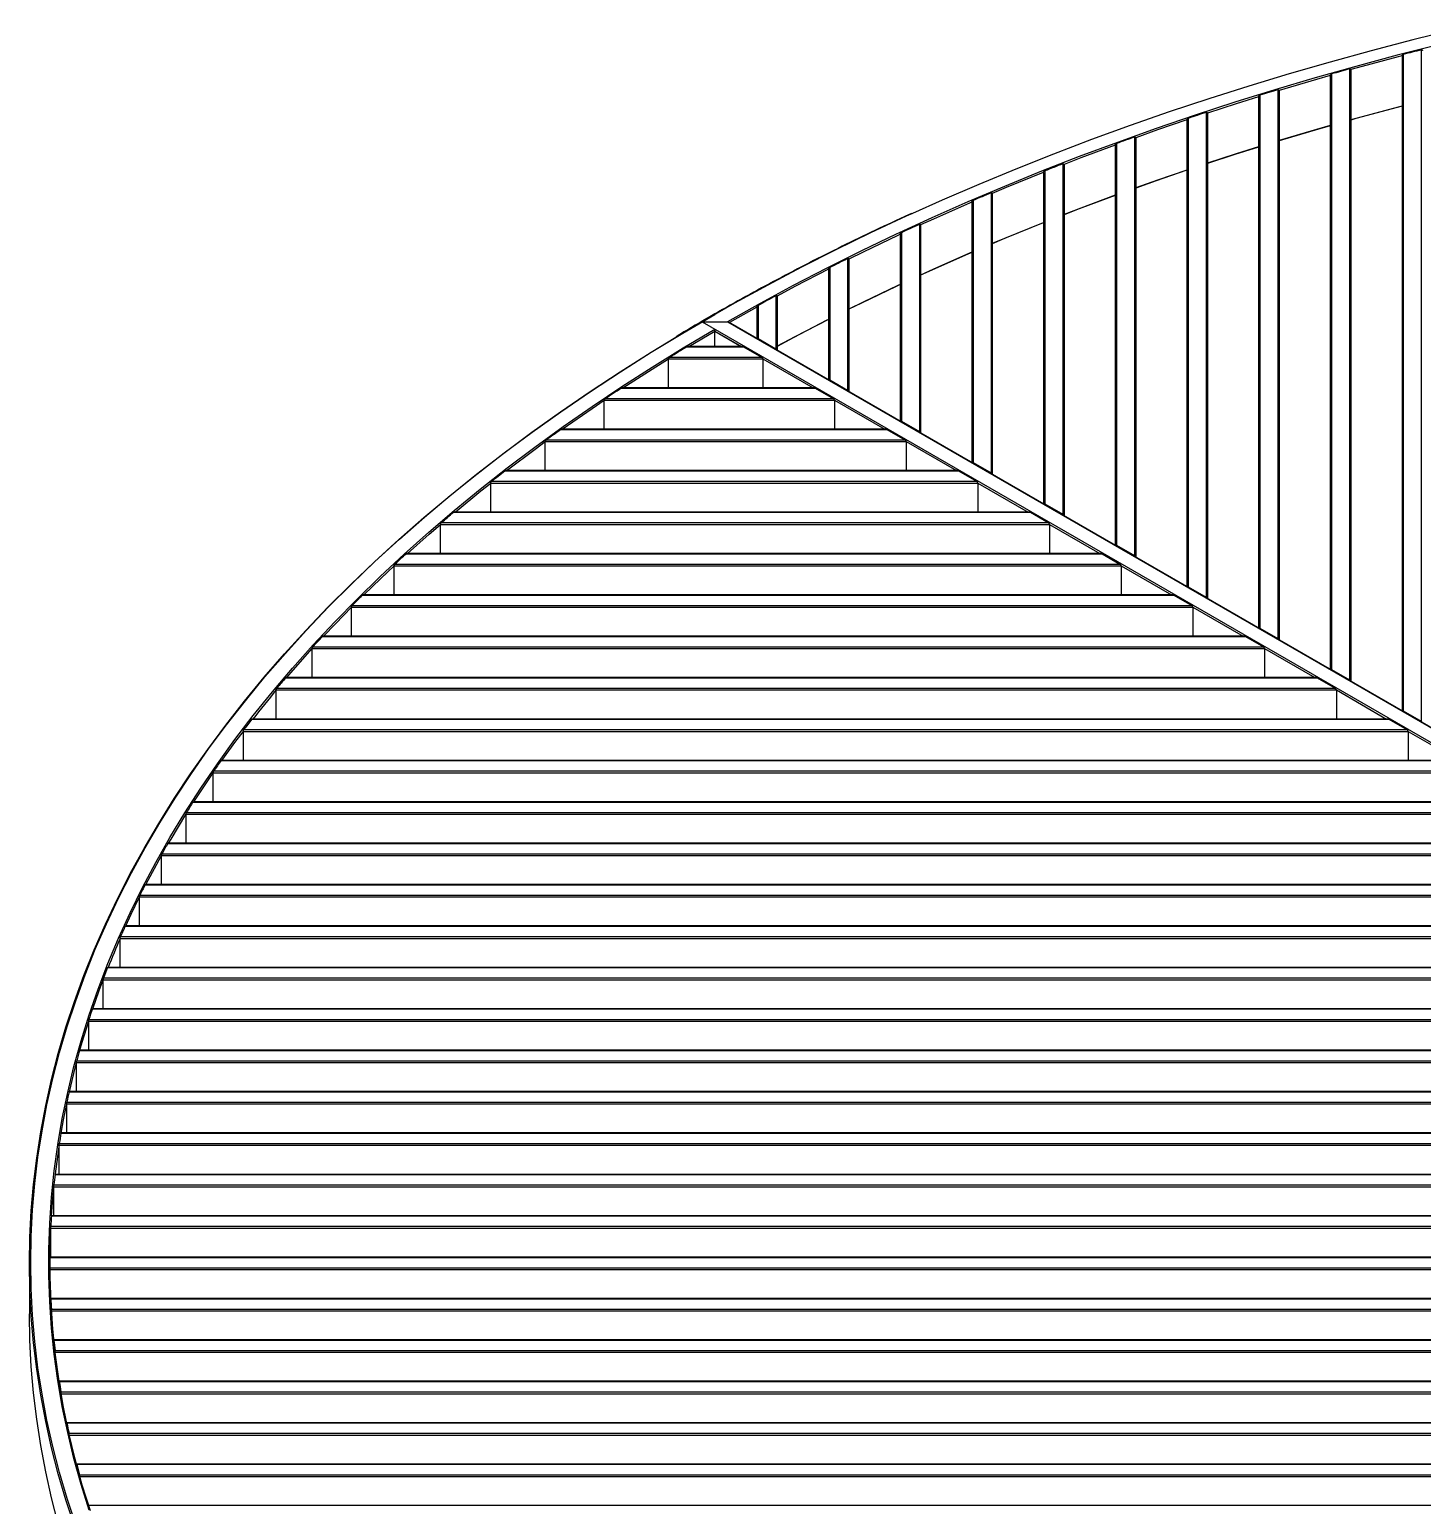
# Model space of a CAD drawing. Header units: millimetres. Extents: x -3019 to 2921, y -1257 to 2943.
# Drawn here: x 598 to 1142, y 1074 to 1651 of the extents above; entities that cross this region are included whole.
import ezdxf

# ---------------------------------------------------------------- set-up
doc = ezdxf.new("R2010")
doc.units = ezdxf.units.MM

# ---------------------------------------------------------------- blocks, each defined once
blk = doc.blocks.new('izometria')
for p, q in [((208.23, 1666.62), (208.23, 1404.47)), ((200.73, 1664.29), (200.73, 1408.56)), ((201.23, 1664.83), (201.23, 1408.51)), ((172.73, 1656.67), (172.73, 1424.72)), ((173.23, 1657.22), (173.23, 1424.67)), ((180.23, 1659.19), (180.23, 1420.63)), ((180.73, 1658.92), (180.73, 1420.1)), ((145.23, 1648.91), (145.23, 1440.84)), ((152.23, 1651.06), (152.23, 1436.79)), ((152.73, 1650.8), (152.73, 1436.27)), ((144.73, 1648.35), (144.73, 1440.88)), ((116.73, 1639.29), (116.73, 1457.05)), ((117.23, 1639.87), (117.23, 1457)), ((124.23, 1642.2), (124.23, 1452.96)), ((124.73, 1641.96), (124.73, 1452.43)), ((96.23, 1632.57), (96.23, 1469.12)), ((96.73, 1632.34), (96.73, 1468.59)), ((88.73, 1629.45), (88.73, 1473.21)), ((89.23, 1630.04), (89.23, 1473.16)), ((68.23, 1622.12), (68.23, 1485.29)), ((68.73, 1621.9), (68.73, 1484.76)), ((60.73, 1618.76), (60.73, 1489.38)), ((61.23, 1619.37), (61.23, 1489.33)), ((40.23, 1610.78), (40.23, 1501.45)), ((40.73, 1610.58), (40.73, 1500.92)), ((32.73, 1607.17), (32.73, 1505.54)), ((33.23, 1607.79), (33.23, 1505.49)), ((12.23, 1598.48), (12.23, 1517.61)), ((12.73, 1598.3), (12.73, 1517.09)), ((4.73, 1594.6), (4.73, 1521.7)), ((5.23, 1595.24), (5.23, 1521.66)), ((-15.77, 1585.12), (-15.77, 1533.78)), ((-23.27, 1580.95), (-23.27, 1537.87)), ((-22.77, 1581.61), (-22.77, 1537.82)), ((-15.27, 1584.96), (-15.27, 1533.25)), ((-43.77, 1570.61), (-43.77, 1549.94)), ((-43.27, 1570.47), (-43.27, 1549.41)), ((-67.66, 1563.49), (-67.66, 1563.49)), ((-51.27, 1566.1), (-61.85, 1560.14)), ((-51.27, 1566.1), (-51.27, 1554.03)), ((-50.77, 1566.78), (-50.77, 1553.98)), ((-77.77, 1550.81), (-67.66, 1556.79)), ((-72.92, 1560.43), (-73.06, 1560.35)), ((-72.61, 1560.47), (391.96, 1292.28)), ((-72.61, 1560.47), (-62.71, 1560.47)), ((-72.6, 1560.47), (-62.7, 1560.47)), ((-67.66, 1556.79), (-67.66, 1556.79)), ((-67.66, 1550.81), (-67.66, 1556.79)), ((-67.66, 1556.79), (-57.29, 1550.81)), ((-67.66, 1556.79), (-57.28, 1550.81)), ((-62.71, 1560.47), (391.96, 1298)), ((391.96, 1298.17), (-62.21, 1560.35)), ((391.97, 1298.15), (-62.13, 1560.3)), ((-78.6, 1550.71), (-56.42, 1550.71)), ((-56.71, 1550.81), (-78.32, 1550.81)), ((-56.42, 1550.71), (-49.42, 1546.67)), ((-50.77, 1553.98), (-43.77, 1549.94)), ((-85.69, 1545.98), (-48.92, 1545.98)), ((-85.69, 1534.64), (-85.69, 1545.98)), ((-85.22, 1546.67), (-49.42, 1546.67)), ((-48.92, 1545.98), (-48.92, 1534.64)), ((-48.92, 1545.98), (-29.29, 1534.64)), ((-48.92, 1545.98), (-29.28, 1534.64)), ((-104.28, 1534.55), (-28.42, 1534.55)), ((-28.71, 1534.64), (-104.03, 1534.64)), ((-28.42, 1534.55), (-21.42, 1530.51)), ((-22.77, 1537.82), (-15.77, 1533.78)), ((-110.8, 1529.81), (-20.92, 1529.81)), ((-110.8, 1518.48), (-110.8, 1529.81)), ((-110.37, 1530.51), (-21.42, 1530.51)), ((-20.92, 1529.82), (-1.28, 1518.48)), ((-20.92, 1529.81), (-20.92, 1518.48)), ((-20.92, 1529.81), (-1.29, 1518.48)), ((5.23, 1521.66), (12.23, 1517.61)), ((-127.89, 1518.39), (-0.42, 1518.39)), ((-0.71, 1518.48), (-127.66, 1518.48)), ((-127.19, 1518.48), (-127.04, 1518.58)), ((-0.42, 1518.39), (6.58, 1514.34)), ((-133.89, 1513.65), (7.08, 1513.65)), ((-133.89, 1502.31), (-133.89, 1513.65)), ((-133.49, 1514.34), (6.58, 1514.34)), ((7.08, 1513.65), (7.08, 1502.31)), ((7.08, 1513.65), (26.71, 1502.31)), ((7.08, 1513.65), (26.72, 1502.31)), ((33.23, 1505.49), (40.23, 1501.45)), ((-149.64, 1502.22), (27.58, 1502.22)), ((27.29, 1502.31), (-149.42, 1502.31)), ((27.58, 1502.22), (34.58, 1498.18)), ((-155.17, 1497.48), (35.08, 1497.48)), ((-155.17, 1486.15), (-155.17, 1497.48)), ((-154.8, 1498.18), (34.58, 1498.18)), ((35.08, 1497.49), (54.72, 1486.15)), ((35.08, 1497.48), (35.08, 1486.15)), ((35.08, 1497.48), (54.71, 1486.15)), ((61.23, 1489.33), (68.23, 1485.29)), ((-174.78, 1481.32), (63.08, 1481.32)), ((-174.78, 1469.99), (-174.78, 1481.32)), ((-174.45, 1482.02), (62.58, 1482.02)), ((-169.68, 1486.06), (55.58, 1486.06)), ((55.29, 1486.15), (-169.49, 1486.15)), ((55.58, 1486.06), (62.58, 1482.02)), ((63.08, 1481.32), (63.08, 1469.99)), ((63.08, 1481.32), (82.71, 1469.99)), ((63.08, 1481.32), (82.72, 1469.99)), ((-188.17, 1469.89), (83.58, 1469.89)), ((83.29, 1469.99), (-187.99, 1469.99)), ((83.58, 1469.89), (90.58, 1465.85)), ((89.23, 1473.16), (96.23, 1469.12)), ((-192.86, 1465.16), (91.08, 1465.16)), ((-192.86, 1453.82), (-192.86, 1465.16)), ((-192.55, 1465.85), (90.58, 1465.85)), ((91.08, 1465.16), (91.08, 1453.82)), ((91.08, 1465.16), (110.71, 1453.82)), ((91.08, 1465.16), (110.72, 1453.82)), ((-205.19, 1453.73), (111.58, 1453.73)), ((111.29, 1453.82), (-205.03, 1453.82)), ((111.58, 1453.73), (118.58, 1449.69)), ((117.23, 1457), (124.23, 1452.96)), ((-209.52, 1448.99), (119.08, 1448.99)), ((-209.52, 1437.66), (-209.52, 1448.99)), ((-209.24, 1449.69), (118.58, 1449.69)), ((119.08, 1449), (138.72, 1437.66)), ((119.08, 1448.99), (119.08, 1437.66)), ((119.08, 1448.99), (138.71, 1437.66)), ((-220.86, 1437.57), (139.58, 1437.57)), ((139.29, 1437.66), (-220.71, 1437.66)), ((139.58, 1437.57), (146.58, 1433.52)), ((145.23, 1440.84), (152.23, 1436.79)), ((-224.84, 1432.83), (147.08, 1432.83)), ((-224.84, 1421.49), (-224.84, 1432.83)), ((-224.58, 1433.52), (146.58, 1433.52)), ((147.08, 1432.83), (147.08, 1421.49)), ((147.08, 1432.83), (166.71, 1421.49)), ((147.08, 1432.83), (166.72, 1421.49)), ((173.23, 1424.67), (180.23, 1420.63)), ((-235.25, 1421.4), (167.58, 1421.4)), ((167.29, 1421.49), (-235.11, 1421.49)), ((167.58, 1421.4), (174.58, 1417.36)), ((-238.9, 1416.66), (175.08, 1416.66)), ((-238.9, 1405.33), (-238.9, 1416.66)), ((-238.66, 1417.36), (174.58, 1417.36)), ((175.08, 1416.67), (194.72, 1405.33)), ((175.08, 1416.66), (175.08, 1405.33)), ((175.08, 1416.66), (194.71, 1405.33)), ((201.23, 1408.51), (208.23, 1404.47)), ((-251.54, 1401.2), (202.58, 1401.2)), ((-248.43, 1405.24), (195.58, 1405.24)), ((195.29, 1405.33), (-248.3, 1405.33)), ((195.58, 1405.24), (202.58, 1401.2)), ((-251.76, 1400.5), (203.08, 1400.5)), ((-251.76, 1389.17), (-251.76, 1400.5)), ((203.08, 1400.5), (203.08, 1389.17)), ((203.08, 1400.5), (222.71, 1389.17)), ((203.08, 1400.5), (222.72, 1389.17)), ((-260.46, 1389.07), (223.58, 1389.07)), ((223.29, 1389.17), (-260.34, 1389.17)), ((-263.49, 1384.34), (231.08, 1384.34)), ((-263.49, 1373), (-263.49, 1384.34)), ((-263.29, 1385.03), (230.58, 1385.03)), ((-271.38, 1372.91), (251.58, 1372.91)), ((251.29, 1373), (-271.27, 1373)), ((-274.12, 1368.17), (259.08, 1368.17)), ((-274.12, 1356.84), (-274.12, 1368.17)), ((-273.94, 1368.87), (258.58, 1368.87)), ((-281.23, 1356.75), (279.58, 1356.75)), ((279.29, 1356.84), (-281.14, 1356.84)), ((-283.7, 1352.01), (287.08, 1352.01)), ((-283.7, 1340.67), (-283.7, 1352.01)), ((-283.54, 1352.7), (286.58, 1352.7)), ((-290.07, 1340.58), (307.58, 1340.58)), ((307.29, 1340.67), (-289.98, 1340.67)), ((-292.26, 1335.84), (315.08, 1335.84)), ((-292.26, 1324.51), (-292.26, 1335.84)), ((-292.12, 1336.54), (314.58, 1336.54)), ((-299.71, 1320.38), (342.58, 1320.38)), ((-297.9, 1324.42), (335.58, 1324.42)), ((335.29, 1324.51), (-297.83, 1324.51)), ((-299.84, 1319.68), (343.08, 1319.68)), ((-299.84, 1308.34), (-299.84, 1319.68)), ((-306.45, 1303.52), (371.08, 1303.52)), ((-306.45, 1292.18), (-306.45, 1303.52)), ((-306.34, 1304.21), (370.58, 1304.21)), ((-304.77, 1308.25), (363.58, 1308.25)), ((363.29, 1308.34), (-304.71, 1308.34)), ((-310.7, 1292.09), (381.37, 1292.09)), ((381.64, 1292.18), (-310.64, 1292.18)), ((-312.13, 1287.35), (374.78, 1287.35)), ((-312.13, 1276.02), (-312.13, 1287.35)), ((-312.04, 1288.05), (375.2, 1288.05)), ((-315.7, 1275.93), (359.15, 1275.93)), ((359.35, 1276.02), (-315.65, 1276.02)), ((-316.88, 1271.19), (354.21, 1271.19)), ((-316.88, 1259.85), (-316.88, 1271.19)), ((-316.81, 1271.88), (354.53, 1271.88)), ((-319.79, 1259.76), (342.51, 1259.76)), ((342.66, 1259.85), (-319.75, 1259.85)), ((-320.73, 1255.02), (338.84, 1255.02)), ((-320.73, 1243.69), (-320.73, 1255.02)), ((-320.67, 1255.72), (339.07, 1255.72)), ((-323.64, 1239.56), (327.83, 1239.56)), ((-322.98, 1243.6), (330.28, 1243.6)), ((330.39, 1243.69), (-322.96, 1243.69)), ((-323.69, 1238.86), (327.66, 1238.86)), ((-323.69, 1227.52), (-323.69, 1238.86)), ((-325.76, 1222.7), (320.11, 1222.7)), ((-325.76, 1211.36), (-325.76, 1222.7)), ((-325.73, 1223.39), (320.22, 1223.39)), ((-325.29, 1227.43), (321.8, 1227.43)), ((321.87, 1227.52), (-325.27, 1227.52)), ((-326.71, 1211.27), (316.69, 1211.27)), ((316.73, 1211.36), (-326.7, 1211.36)), ((-326.94, 1206.53), (315.87, 1206.53)), ((-326.94, 1195.2), (-326.94, 1206.53)), ((-326.93, 1207.23), (315.92, 1207.23)), ((-327.27, 1193.08), (-327.27, 1192.68)), ((314.76, 1195.2), (-327.26, 1195.2)), ((-327.26, 1195.1), (314.76, 1195.1)), ((-335.27, 1192.68), (-335.27, 1173.08)), ((-327.26, 1191.06), (314.76, 1191.06)), ((-327.26, 1190.37), (314.77, 1190.37)), ((315.89, 1179.03), (-326.94, 1179.03)), ((-326.93, 1178.94), (315.92, 1178.94)), ((-326.71, 1174.9), (316.69, 1174.9)), ((-326.69, 1174.2), (316.76, 1174.2)), ((320.16, 1162.87), (-325.74, 1162.87)), ((-325.73, 1162.78), (320.22, 1162.78)), ((-325.29, 1158.74), (321.8, 1158.74)), ((-325.26, 1158.04), (321.92, 1158.04)), ((327.73, 1146.7), (-323.67, 1146.7)), ((-323.64, 1146.61), (327.83, 1146.61)), ((-322.98, 1142.57), (330.28, 1142.57)), ((-322.93, 1141.87), (330.47, 1141.87)), ((338.94, 1130.54), (-320.71, 1130.54)), ((-320.67, 1130.45), (339.07, 1130.45)), ((-319.79, 1126.41), (342.51, 1126.41)), ((-319.73, 1125.71), (342.77, 1125.71)), ((354.35, 1114.38), (-316.85, 1114.38)), ((-316.81, 1114.28), (354.53, 1114.28)), ((-315.7, 1110.24), (359.15, 1110.24)), ((-315.62, 1109.55), (359.5, 1109.55)), ((374.96, 1098.21), (-312.09, 1098.21))]:
    blk.add_line(p, q)
at = {"flags": 128}
for points in [[(221.37, 1674.58), (204.98, 1670.53), (188.73, 1666.29), (172.63, 1661.87), (156.69, 1657.27), (140.9, 1652.48), (125.28, 1647.52), (109.84, 1642.38), (94.57, 1637.07), (79.49, 1631.58), (64.6, 1625.92), (49.9, 1620.1), (35.41, 1614.1), (21.13, 1607.95), (9.52, 1602.76)], [(215.02, 1668.64), (198.79, 1664.51), (182.71, 1660.19), (166.77, 1655.69), (151, 1651.01), (135.39, 1646.15), (119.95, 1641.11), (104.68, 1635.9), (89.6, 1630.51), (74.7, 1624.95), (60, 1619.23), (45.5, 1613.33), (31.2, 1607.28), (17.11, 1601.06), (4.37, 1595.21)], [(208.23, 1666.62), (207.36, 1666.4), (206.48, 1666.18), (205.61, 1665.95), (204.73, 1665.73), (203.86, 1665.51), (202.98, 1665.28), (202.11, 1665.05), (201.23, 1664.83)], [(200.73, 1664.29), (199.25, 1663.9), (183.18, 1659.59), (180.73, 1658.92)], [(172.73, 1656.67), (167.27, 1655.1), (152.73, 1650.8)], [(180.23, 1659.19), (179.36, 1658.94), (178.48, 1658.7), (177.61, 1658.45), (176.73, 1658.21), (175.86, 1657.96), (174.98, 1657.72), (174.11, 1657.47), (173.23, 1657.22)], [(152.23, 1651.06), (151.36, 1650.79), (150.48, 1650.52), (149.6, 1650.26), (148.73, 1649.99), (147.85, 1649.72), (146.98, 1649.45), (146.11, 1649.18), (145.23, 1648.91)], [(144.73, 1648.35), (135.92, 1645.58), (124.72, 1641.95)], [(200.73, 1644.69), (199.25, 1644.3), (183.18, 1640), (180.73, 1639.32)], [(200.73, 1644.6), (198.79, 1644.09), (182.71, 1639.78), (180.73, 1639.23)], [(116.73, 1639.29), (105.24, 1635.35), (96.73, 1632.34)], [(124.23, 1642.2), (123.36, 1641.91), (122.48, 1641.62), (121.6, 1641.33), (120.73, 1641.04), (119.85, 1640.75), (118.98, 1640.45), (118.11, 1640.16), (117.23, 1639.87)], [(172.73, 1637.07), (167.27, 1635.5), (152.73, 1631.2)], [(172.73, 1636.99), (166.77, 1635.28), (152.73, 1631.12)], [(96.23, 1632.57), (95.36, 1632.26), (94.48, 1631.94), (93.6, 1631.62), (92.73, 1631.31), (91.85, 1630.99), (90.98, 1630.67), (90.11, 1630.36), (89.23, 1630.04)], [(88.73, 1629.45), (75.29, 1624.42), (68.73, 1621.9)], [(144.73, 1628.75), (135.92, 1625.98), (124.73, 1622.36)], [(144.73, 1628.67), (135.39, 1625.74), (124.73, 1622.28)], [(68.23, 1622.12), (67.36, 1621.77), (66.48, 1621.43), (65.6, 1621.09), (64.73, 1620.75), (63.85, 1620.4), (62.98, 1620.06), (62.11, 1619.71), (61.23, 1619.37)], [(116.73, 1619.69), (105.24, 1615.75), (96.73, 1612.74)], [(116.73, 1619.62), (104.68, 1615.48), (96.73, 1612.68)], [(60.73, 1618.76), (60.6, 1618.71), (46.11, 1612.83), (40.73, 1610.58)], [(40.23, 1610.78), (39.36, 1610.41), (38.48, 1610.03), (37.6, 1609.66), (36.73, 1609.29), (35.85, 1608.92), (34.98, 1608.54), (34.11, 1608.17), (33.23, 1607.79)], [(88.73, 1609.85), (75.29, 1604.83), (68.73, 1602.31)], [(88.73, 1609.78), (74.7, 1604.54), (68.73, 1602.25)], [(9.52, 1602.76), (7.05, 1601.63), (-6.8, 1595.15), (-20.43, 1588.52), (-33.83, 1581.73), (-47, 1574.79), (-59.92, 1567.71), (-72.6, 1560.47)], [(32.73, 1607.17), (31.83, 1606.78), (17.75, 1600.57), (12.73, 1598.3)], [(12.23, 1598.48), (11.36, 1598.07), (10.48, 1597.67), (9.6, 1597.27), (8.73, 1596.86), (7.85, 1596.46), (6.98, 1596.05), (6.11, 1595.65), (5.23, 1595.24)], [(60.73, 1599.16), (60.6, 1599.11), (46.11, 1593.23), (40.73, 1590.98)], [(60.73, 1599.11), (60, 1598.81), (45.5, 1592.92), (40.73, 1590.93)], [(4.37, 1595.21), (3.24, 1594.68), (-10.42, 1588.14), (-23.84, 1581.45), (-37.03, 1574.6), (-49.99, 1567.61), (-62.7, 1560.47)], [(4.73, 1594.6), (3.89, 1594.2), (-9.75, 1587.68), (-15.32, 1584.94)], [(-15.77, 1585.12), (-16.64, 1584.69), (-17.52, 1584.25), (-18.4, 1583.81), (-19.27, 1583.37), (-20.15, 1582.93), (-21.02, 1582.49), (-21.89, 1582.05), (-22.77, 1581.61)], [(32.73, 1587.57), (31.83, 1587.18), (17.75, 1580.97), (12.73, 1578.7)], [(32.73, 1587.53), (31.2, 1586.86), (17.11, 1580.64), (12.73, 1578.66)], [(-23.27, 1580.95), (-36.34, 1574.17), (-43.32, 1570.44)], [(4.73, 1575), (3.89, 1574.61), (-9.75, 1568.08), (-15.27, 1565.37)], [(4.73, 1574.96), (3.24, 1574.26), (-10.42, 1567.73), (-15.27, 1565.34)], [(-43.77, 1570.61), (-44.65, 1570.13), (-45.52, 1569.66), (-46.4, 1569.18), (-47.28, 1568.7), (-48.15, 1568.22), (-49.02, 1567.74), (-49.9, 1567.26), (-50.77, 1566.78)], [(-317.23, 1090.83), (-320.56, 1100.95), (-323.53, 1111.09), (-326.16, 1121.27), (-328.44, 1131.48), (-330.37, 1141.71), (-331.95, 1151.96), (-333.18, 1162.23), (-334.06, 1172.51), (-334.59, 1182.79), (-334.77, 1193.08), (-334.59, 1203.38), (-334.06, 1213.66), (-333.18, 1223.94), (-331.95, 1234.21), (-330.37, 1244.46), (-328.44, 1254.69), (-326.16, 1264.9), (-323.53, 1275.08), (-320.56, 1285.22), (-317.23, 1295.33), (-313.57, 1305.41), (-309.56, 1315.43), (-305.2, 1325.41), (-300.51, 1335.34), (-295.48, 1345.21), (-290.11, 1355.03), (-284.41, 1364.78), (-278.38, 1374.46), (-272.01, 1384.08), (-265.32, 1393.62), (-258.31, 1403.08), (-250.97, 1412.46), (-243.31, 1421.75), (-235.34, 1430.95), (-227.05, 1440.07), (-218.45, 1449.08), (-209.55, 1458), (-200.35, 1466.81), (-190.84, 1475.52), (-181.04, 1484.11), (-170.95, 1492.6), (-160.57, 1500.96), (-149.9, 1509.21), (-138.96, 1517.34), (-127.74, 1525.33), (-116.25, 1533.2), (-104.49, 1540.94), (-92.47, 1548.54), (-80.19, 1556), (-67.66, 1563.32)], [(-311.98, 1096.38), (-315.12, 1106.46), (-317.91, 1116.57), (-320.36, 1126.71), (-322.46, 1136.88), (-324.22, 1147.07), (-325.62, 1157.28), (-326.67, 1167.5), (-327.37, 1177.73), (-327.72, 1187.96), (-327.72, 1198.2), (-327.37, 1208.44), (-326.67, 1218.67), (-325.62, 1228.89), (-324.22, 1239.1), (-322.46, 1249.29), (-320.36, 1259.46), (-317.91, 1269.6), (-315.12, 1279.71), (-311.98, 1289.79), (-308.49, 1299.82), (-304.66, 1309.82), (-300.49, 1319.77), (-295.98, 1329.68), (-291.13, 1339.52), (-285.94, 1349.32), (-280.42, 1359.05), (-274.57, 1368.71), (-268.38, 1378.31), (-261.87, 1387.83), (-255.04, 1397.28), (-247.88, 1406.65), (-240.4, 1415.93), (-232.6, 1425.13), (-224.49, 1434.24), (-216.08, 1443.25), (-207.35, 1452.16), (-198.32, 1460.98), (-188.99, 1469.68), (-179.36, 1478.28), (-169.44, 1486.77), (-159.23, 1495.14), (-148.74, 1503.4), (-137.96, 1511.53), (-126.91, 1519.54), (-115.59, 1527.42), (-104, 1535.17), (-92.14, 1542.79), (-80.03, 1550.27), (-67.66, 1557.6)], [(-67.66, 1556.79), (-67.66, 1556.88), (-67.66, 1556.98), (-67.66, 1557.09), (-67.66, 1557.2), (-67.66, 1557.31), (-67.66, 1557.42), (-67.66, 1557.52), (-67.66, 1557.61)], [(-23.27, 1561.35), (-36.34, 1554.57), (-43.27, 1550.87)], [(-23.27, 1561.33), (-23.84, 1561.03), (-37.03, 1554.19), (-43.27, 1550.86)], [(-317.7, 1090.3), (-321.03, 1100.42), (-324.01, 1110.58), (-326.64, 1120.77), (-328.93, 1130.99), (-330.86, 1141.24), (-332.45, 1151.5), (-333.68, 1161.78), (-334.56, 1172.07), (-335.09, 1182.37), (-335.27, 1192.68), (-335.09, 1202.98), (-334.56, 1213.28), (-333.68, 1223.57), (-332.45, 1233.85), (-330.86, 1244.11), (-328.93, 1254.36), (-326.64, 1264.58), (-324.01, 1274.77), (-321.03, 1284.93), (-317.7, 1295.05), (-314.03, 1305.14), (-310.01, 1315.18), (-305.65, 1325.17), (-300.95, 1335.11), (-295.9, 1344.99), (-290.53, 1354.82), (-284.81, 1364.58), (-278.77, 1374.28), (-272.39, 1383.9), (-265.69, 1393.45), (-258.66, 1402.92), (-251.31, 1412.31), (-243.63, 1421.62), (-235.65, 1430.83), (-227.34, 1439.95), (-218.73, 1448.98), (-209.81, 1457.9), (-200.59, 1466.73), (-191.07, 1475.44), (-181.25, 1484.05), (-171.14, 1492.54), (-160.74, 1500.91), (-150.05, 1509.17), (-139.09, 1517.3), (-127.85, 1525.3), (-116.33, 1533.18), (-104.56, 1540.92), (-92.51, 1548.52), (-82.92, 1554.38)], [(-85.22, 1546.67), (-84.4, 1547.18), (-83.57, 1547.69), (-82.75, 1548.19), (-81.92, 1548.7), (-81.09, 1549.2), (-80.26, 1549.71), (-79.43, 1550.21), (-78.6, 1550.71)], [(-103.51, 1534.64), (-92.1, 1541.98), (-85.69, 1545.98)], [(-110.37, 1530.51), (-109.61, 1531.02), (-108.85, 1531.52), (-108.09, 1532.03), (-107.33, 1532.53), (-106.57, 1533.04), (-105.81, 1533.54), (-105.04, 1534.05), (-104.28, 1534.55)], [(-127.04, 1518.58), (-126.8, 1518.75), (-115.5, 1526.63), (-110.8, 1529.81)], [(-133.49, 1514.34), (-132.8, 1514.85), (-132.1, 1515.36), (-131.4, 1515.86), (-130.7, 1516.37), (-130, 1516.87), (-129.3, 1517.38), (-128.59, 1517.88), (-127.89, 1518.39)], [(-148.99, 1502.31), (-148.59, 1502.62), (-137.83, 1510.75), (-133.89, 1513.65)], [(-154.8, 1498.18), (-154.16, 1498.69), (-153.52, 1499.19), (-152.87, 1499.7), (-152.23, 1500.21), (-151.58, 1500.71), (-150.93, 1501.21), (-150.29, 1501.72), (-149.64, 1502.22)], [(-169.09, 1486.15), (-159.06, 1494.38), (-155.17, 1497.48)], [(-187.62, 1469.99), (-179.15, 1477.53), (-174.78, 1481.32)], [(-174.45, 1482.02), (-173.85, 1482.52), (-173.26, 1483.03), (-172.67, 1483.54), (-172.07, 1484.04), (-171.48, 1484.55), (-170.88, 1485.05), (-170.28, 1485.55), (-169.68, 1486.06)], [(-192.55, 1465.85), (-192.01, 1466.36), (-191.46, 1466.87), (-190.92, 1467.37), (-190.37, 1467.88), (-189.82, 1468.38), (-189.27, 1468.89), (-188.72, 1469.39), (-188.17, 1469.89)], [(-204.69, 1453.82), (-198.07, 1460.24), (-192.86, 1465.16)], [(-209.24, 1449.69), (-208.73, 1450.2), (-208.23, 1450.7), (-207.73, 1451.21), (-207.22, 1451.71), (-206.72, 1452.22), (-206.21, 1452.72), (-205.7, 1453.23), (-205.19, 1453.73)], [(-220.4, 1437.66), (-215.79, 1442.54), (-209.52, 1448.99)], [(-224.58, 1433.52), (-224.12, 1434.03), (-223.66, 1434.54), (-223.19, 1435.04), (-222.73, 1435.55), (-222.26, 1436.05), (-221.8, 1436.56), (-221.33, 1437.06), (-220.86, 1437.57)], [(-234.83, 1421.49), (-232.29, 1424.44), (-224.84, 1432.83)], [(-260.1, 1389.17), (-254.68, 1396.62), (-251.76, 1400.5)], [(-271.05, 1373), (-268, 1377.67), (-263.49, 1384.34)], [(-280.94, 1356.84), (-280.01, 1358.43), (-274.17, 1368.08), (-274.12, 1368.17)], [(-289.81, 1340.67), (-285.53, 1348.71), (-283.7, 1352.01)], [(-297.68, 1324.51), (-295.54, 1329.1), (-292.26, 1335.84)], [(-310.53, 1292.18), (-308.03, 1299.28), (-306.45, 1303.52)], [(-315.56, 1276.02), (-314.64, 1279.19), (-312.13, 1287.35)], [(-319.7, 1259.77), (-317.43, 1269.09), (-316.88, 1271.19)], [(-322.91, 1243.6), (-321.97, 1248.81), (-320.73, 1255.02)], [(-326.69, 1211.3), (-326.17, 1218.23), (-325.76, 1222.7)], [(-327.26, 1195.2), (-327.22, 1197.79), (-326.94, 1206.53)], [(-311.51, 1096.1), (-314.64, 1106.16), (-317.43, 1116.26), (-319.88, 1126.39), (-321.97, 1136.54), (-323.72, 1146.72), (-325.12, 1156.91), (-326.17, 1167.12), (-326.87, 1177.34), (-327.22, 1187.56), (-327.27, 1192.68)], [(-324.01, 1090.99), (-326.64, 1101.18), (-328.93, 1111.4), (-330.86, 1121.64), (-332.45, 1131.9), (-333.68, 1142.18), (-334.56, 1152.48), (-335.09, 1162.78), (-335.27, 1173.08)]]:
    blk.add_lwpolyline(points, dxfattribs=at)
for centre, radius, start, end in [((-15.3, 1563.42), 52.36, 179.91954, 180.10456), ((135.83, 1105.2), 487.53, 139.56559, 140.18667), ((122.89, 1115.5), 470.73, 140.22504, 141.99752), ((110.67, 1125.45), 455.23, 142.07728, 142.71924), ((90.98, 1139.8), 430.87, 144.65166, 145.30783), ((72.87, 1151.79), 409.14, 147.2858, 147.95589), ((58.29, 1160.58), 392.12, 149.98288, 150.6625), ((40.99, 1169.97), 372.43, 152.73587, 153.43309), ((26.71, 1176.81), 356.6, 155.54745, 156.25871), ((20.91, 1178.94), 350.27, 156.30851, 158.31812), ((11.1, 1183.26), 339.71, 158.41134, 159.1425), ((2.58, 1186.26), 330.68, 161.33464, 162.07212), ((-7.87, 1189.4), 319.76, 164.30042, 165.0512), ((-14.12, 1190.94), 313.32, 167.31117, 168.06755), ((-21.36, 1192.32), 305.95, 170.35193, 171.11869), ((-23.37, 1192.21), 303.91, 171.17093, 173.32759), ((-24.66, 1192.78), 302.62, 173.42393, 174.19352), ((-29.34, 1193.13), 297.92, 176.51004, 177.28834), ((-29.43, 1193.08), 297.84, 179.61071, 180.38809), ((-25.68, 1193.23), 301.59, 182.71639, 183.48523), ((-24.2, 1193.45), 303.08, 185.80762, 186.57603), ((-21.49, 1193.82), 305.81, 188.8805, 189.64761), ((-15.35, 1194.97), 312.07, 191.93158, 192.69099), ((-5.46, 1197.43), 322.26, 194.95219, 195.69714)]:
    blk.add_arc(centre, radius, start, end)
for centre, major_axis, ratio, start_param, end_param in [((-72.61, 1560.06), (0.707, 0), 0.577382, 1.570796, 2.735229), ((-62.71, 1560.06), (0.707, 0), 0.577382, 0.785479, 1.570796), ((-56.42, 1550.31), (0.444, -0.444), 0.517687, 2.048493, 2.663896), ((-50.77, 1553.58), (-0.444, 0.444), 0.517687, 5.190086, 6.333751), ((-49.42, 1546.26), (0.444, -0.444), 0.517687, 0.477697, 2.048493), ((-43.77, 1549.53), (-0.444, 0.444), 0.517687, 4.04642, 5.190086), ((-28.42, 1534.14), (0.444, -0.444), 0.517687, 2.048493, 2.663896), ((-22.77, 1537.41), (-0.444, 0.444), 0.517687, 5.190086, 6.333751), ((-15.77, 1533.37), (-0.444, 0.444), 0.517687, 4.04642, 5.190086), ((-21.42, 1530.1), (0.444, -0.444), 0.517687, 0.477697, 2.048493), ((5.23, 1521.25), (-0.444, 0.444), 0.517687, 5.190086, 6.333751), ((-0.42, 1517.98), (0.444, -0.444), 0.517687, 2.048493, 2.663896), ((12.23, 1517.21), (-0.444, 0.444), 0.517687, 4.04642, 5.190086), ((6.58, 1513.94), (0.444, -0.444), 0.517687, 0.477697, 2.048493), ((33.23, 1505.08), (-0.444, 0.444), 0.517687, 5.190086, 6.333751), ((27.58, 1501.81), (0.444, -0.444), 0.517687, 2.048493, 2.663896), ((40.23, 1501.04), (-0.444, 0.444), 0.517687, 4.04642, 5.190086), ((34.58, 1497.77), (0.444, -0.444), 0.517687, 0.477697, 2.048493), ((61.23, 1488.92), (-0.444, 0.444), 0.517687, 5.190086, 6.333751), ((55.58, 1485.65), (0.444, -0.444), 0.517687, 2.048493, 2.663896), ((62.58, 1481.61), (0.444, -0.444), 0.517687, 0.477697, 2.048493), ((68.23, 1484.88), (-0.444, 0.444), 0.517687, 4.04642, 5.190086), ((83.58, 1469.49), (0.444, -0.444), 0.517687, 2.048493, 2.663896), ((89.23, 1472.76), (-0.444, 0.444), 0.517687, 5.190086, 6.333751), ((90.58, 1465.44), (0.444, -0.444), 0.517687, 0.477697, 2.048493), ((96.23, 1468.71), (-0.444, 0.444), 0.517687, 4.04642, 5.190086), ((111.58, 1453.32), (0.444, -0.444), 0.517687, 2.048493, 2.663896), ((117.23, 1456.59), (-0.444, 0.444), 0.517687, 5.190086, 6.333751), ((124.23, 1452.55), (-0.444, 0.444), 0.517687, 4.04642, 5.190086), ((118.58, 1449.28), (0.444, -0.444), 0.517687, 0.477697, 2.048493), ((145.23, 1440.43), (-0.444, 0.444), 0.517687, 5.190086, 6.333751), ((139.58, 1437.16), (0.444, -0.444), 0.517687, 2.048493, 2.663896), ((152.23, 1436.39), (-0.444, 0.444), 0.517687, 4.04642, 5.190086), ((146.58, 1433.12), (0.444, -0.444), 0.517687, 0.477697, 2.048493), ((173.23, 1424.26), (-0.444, 0.444), 0.517687, 5.190086, 6.333751), ((167.58, 1420.99), (0.444, -0.444), 0.517687, 2.048493, 2.663896), ((180.23, 1420.22), (-0.444, 0.444), 0.517687, 4.04642, 5.190086), ((174.58, 1416.95), (0.444, -0.444), 0.517687, 0.477697, 2.048493), ((201.23, 1408.1), (-0.444, 0.444), 0.517687, 5.190086, 6.333751), ((195.58, 1404.83), (0.444, -0.444), 0.517687, 2.048493, 2.663896), ((202.58, 1400.79), (0.444, -0.444), 0.517687, 0.477697, 2.048493), ((208.23, 1404.06), (-0.444, 0.444), 0.517687, 4.04642, 5.190086)]:
    blk.add_ellipse(centre, major_axis=major_axis, ratio=ratio, start_param=start_param, end_param=end_param)
for points, knots in [([(208.23, 1666.62), (208.29, 1666.63), (208.41, 1666.65), (208.57, 1666.61), (208.69, 1666.53), (208.73, 1666.42), (208.73, 1666.36), (208.73, 1666.34)], [0, 0, 0, 0, 0.240585, 0.481509, 0.710664, 0.919724, 1, 1, 1, 1]), ([(200.73, 1664.29), (200.74, 1664.33), (200.75, 1664.42), (200.82, 1664.56), (200.94, 1664.68), (201.08, 1664.78), (201.18, 1664.81), (201.23, 1664.83)], [0, 0, 0, 0, 0.191374, 0.382487, 0.580575, 0.795341, 1, 1, 1, 1]), ([(172.73, 1656.67), (172.74, 1656.71), (172.75, 1656.8), (172.82, 1656.94), (172.93, 1657.06), (173.07, 1657.16), (173.18, 1657.2), (173.23, 1657.22)], [0, 0, 0, 0, 0.187548, 0.374806, 0.569945, 0.784211, 1, 1, 1, 1]), ([(180.23, 1659.19), (180.29, 1659.2), (180.42, 1659.22), (180.58, 1659.18), (180.69, 1659.09), (180.73, 1658.99), (180.73, 1658.93), (180.73, 1658.92)], [0, 0, 0, 0, 0.245697, 0.491885, 0.723325, 0.930664, 1, 1, 1, 1]), ([(144.73, 1648.35), (144.74, 1648.39), (144.75, 1648.48), (144.82, 1648.61), (144.93, 1648.74), (145.07, 1648.85), (145.18, 1648.89), (145.23, 1648.91)], [0, 0, 0, 0, 0.183391, 0.366447, 0.558215, 0.771782, 1, 1, 1, 1]), ([(152.23, 1651.06), (152.3, 1651.07), (152.42, 1651.1), (152.58, 1651.06), (152.69, 1650.97), (152.73, 1650.87), (152.73, 1650.81), (152.73, 1650.8)], [0, 0, 0, 0, 0.251621, 0.503734, 0.737646, 0.942779, 1, 1, 1, 1]), ([(116.73, 1639.29), (116.74, 1639.33), (116.75, 1639.42), (116.82, 1639.55), (116.92, 1639.68), (117.06, 1639.8), (117.17, 1639.84), (117.23, 1639.87)], [0, 0, 0, 0, 0.178894, 0.357402, 0.545476, 0.758074, 1, 1, 1, 1]), ([(124.23, 1642.2), (124.31, 1642.22), (124.45, 1642.25), (124.61, 1642.2), (124.71, 1642.1), (124.73, 1642), (124.73, 1641.96)], [0, 0, 0, 0, 0.3032167, 0.5627149, 0.7933728, 1, 1, 1, 1]), ([(96.23, 1632.57), (96.31, 1632.59), (96.44, 1632.62), (96.6, 1632.58), (96.7, 1632.5), (96.73, 1632.41), (96.73, 1632.35), (96.73, 1632.34)], [0, 0, 0, 0, 0.298846, 0.565894, 0.759157, 0.953232, 1, 1, 1, 1]), ([(88.73, 1629.45), (88.74, 1629.49), (88.75, 1629.57), (88.81, 1629.71), (88.92, 1629.83), (89.06, 1629.96), (89.17, 1630.01), (89.23, 1630.04)], [0, 0, 0, 0, 0.174032, 0.347651, 0.531617, 0.742937, 1, 1, 1, 1]), ([(68.23, 1622.12), (68.3, 1622.14), (68.44, 1622.18), (68.6, 1622.14), (68.7, 1622.06), (68.73, 1621.97), (68.73, 1621.91), (68.73, 1621.9)], [0, 0, 0, 0, 0.2942772, 0.5703062, 0.7603833, 0.9513601, 1, 1, 1, 1]), ([(60.73, 1618.76), (60.74, 1618.8), (60.75, 1618.89), (60.81, 1619.02), (60.91, 1619.15), (61.05, 1619.28), (61.17, 1619.34), (61.23, 1619.37)], [0, 0, 0, 0, 0.1688038, 0.337159, 0.5165616, 0.726225, 1, 1, 1, 1]), ([(40.23, 1610.78), (40.3, 1610.8), (40.43, 1610.84), (40.58, 1610.82), (40.68, 1610.75), (40.73, 1610.66), (40.73, 1610.6), (40.73, 1610.58)], [0, 0, 0, 0, 0.2891249, 0.5292029, 0.7243288, 0.920665, 1, 1, 1, 1]), ([(9.17, 1602.73), (8.85, 1602.59), (4.08, 1600.45), (-4.96, 1596.19), (-17.94, 1589.94), (-30.69, 1583.54), (-43.24, 1577), (-55.56, 1570.32), (-65.46, 1564.8), (-71.17, 1561.45), (-72.92, 1560.43)], [0, 0, 0, 0, 0.010924, 0.164435, 0.317946, 0.471458, 0.62497, 0.778483, 0.931995, 1, 1, 1, 1]), ([(32.73, 1607.17), (32.74, 1607.21), (32.75, 1607.29), (32.81, 1607.43), (32.9, 1607.56), (33.04, 1607.68), (33.15, 1607.76), (33.22, 1607.79), (33.23, 1607.79)], [0, 0, 0, 0, 0.163091, 0.325669, 0.499967, 0.707439, 0.95631, 1, 1, 1, 1]), ([(12.23, 1598.48), (12.3, 1598.5), (12.42, 1598.55), (12.58, 1598.53), (12.68, 1598.47), (12.73, 1598.39), (12.73, 1598.32), (12.73, 1598.3)], [0, 0, 0, 0, 0.283495, 0.528568, 0.722014, 0.884007, 1, 1, 1, 1]), ([(4.73, 1594.6), (4.74, 1594.64), (4.75, 1594.72), (4.81, 1594.86), (4.92, 1595.01), (5.07, 1595.15), (5.18, 1595.21), (5.23, 1595.24)], [0, 0, 0, 0, 0.157101, 0.313673, 0.519605, 0.781087, 1, 1, 1, 1]), ([(-15.77, 1585.12), (-15.7, 1585.15), (-15.58, 1585.2), (-15.43, 1585.19), (-15.33, 1585.14), (-15.27, 1585.06), (-15.27, 1584.99), (-15.27, 1584.96)], [0, 0, 0, 0, 0.2773925, 0.5284543, 0.7202913, 0.8772453, 1, 1, 1, 1]), ([(-23.27, 1580.95), (-23.26, 1580.99), (-23.25, 1581.07), (-23.19, 1581.21), (-23.08, 1581.36), (-22.93, 1581.51), (-22.82, 1581.58), (-22.77, 1581.61)], [0, 0, 0, 0, 0.150588, 0.300604, 0.503335, 0.76939, 1, 1, 1, 1]), ([(-43.77, 1570.61), (-43.7, 1570.64), (-43.58, 1570.69), (-43.43, 1570.7), (-43.33, 1570.65), (-43.28, 1570.57), (-43.27, 1570.5), (-43.27, 1570.47)], [0, 0, 0, 0, 0.2706437, 0.528753, 0.7189209, 0.8707161, 1, 1, 1, 1]), ([(-67.67, 1563.49), (-67.71, 1563.46), (-71.77, 1561.16), (-76.84, 1558.21), (-81.76, 1555.22), (-82.79, 1554.59)], [0, 0, 0, 0, 0.0081903, 0.7911437, 1, 1, 1, 1]), ([(-67.66, 1563.48), (-67.66, 1563.48), (-67.66, 1563.48), (-67.66, 1563.41), (-67.66, 1563.34), (-67.66, 1563.32)], [0, 0, 0, 0, 0.268754, 0.837515, 1, 1, 1, 1]), ([(-51.27, 1566.1), (-51.26, 1566.14), (-51.26, 1566.22), (-51.2, 1566.36), (-51.09, 1566.52), (-50.94, 1566.68), (-50.82, 1566.75), (-50.77, 1566.78)], [0, 0, 0, 0, 0.143595, 0.286556, 0.485351, 0.755979, 1, 1, 1, 1]), ([(-72.6, 1560.47), (-72.7, 1560.47), (-72.87, 1560.46), (-73.08, 1560.37), (-73.2, 1560.29), (-73.23, 1560.24), (-73.24, 1560.24)], [0, 0, 0, 0, 0.386343, 0.721029, 0.964108, 1, 1, 1, 1]), ([(-67.66, 1557.6), (-67.66, 1557.54), (-67.66, 1557.42), (-67.66, 1557.2), (-67.66, 1557.02), (-67.66, 1556.88), (-67.66, 1556.82), (-67.66, 1556.79)], [0, 0, 0, 0, 0.3346801, 0.5765508, 0.7543499, 0.8952462, 1, 1, 1, 1]), ([(-62.14, 1560.31), (-62.14, 1560.31), (-62.19, 1560.36), (-62.37, 1560.43), (-62.56, 1560.47), (-62.68, 1560.47), (-62.7, 1560.47)], [0, 0, 0, 0, 0.022845, 0.391801, 0.892583, 1, 1, 1, 1]), ([(-78.6, 1550.71), (-78.52, 1550.75), (-78.43, 1550.81), (-78.34, 1550.8), (-78.32, 1550.8)], [0, 0, 0, 0, 0.761588, 1, 1, 1, 1]), ([(-85.69, 1545.98), (-85.69, 1546.02), (-85.68, 1546.09), (-85.62, 1546.24), (-85.53, 1546.4), (-85.38, 1546.56), (-85.27, 1546.64), (-85.22, 1546.67)], [0, 0, 0, 0, 0.1455627, 0.2904998, 0.4903368, 0.7595777, 1, 1, 1, 1]), ([(-104.28, 1534.55), (-104.22, 1534.58), (-104.13, 1534.64), (-104.06, 1534.63), (-104.03, 1534.63)], [0, 0, 0, 0, 0.639228, 1, 1, 1, 1]), ([(-110.8, 1529.81), (-110.79, 1529.85), (-110.79, 1529.93), (-110.73, 1530.08), (-110.64, 1530.24), (-110.51, 1530.4), (-110.41, 1530.47), (-110.37, 1530.51)], [0, 0, 0, 0, 0.152426, 0.304271, 0.507838, 0.772533, 1, 1, 1, 1]), ([(-127.89, 1518.39), (-127.84, 1518.42), (-127.75, 1518.47), (-127.68, 1518.47), (-127.66, 1518.47)], [0, 0, 0, 0, 0.660991, 1, 1, 1, 1]), ([(-133.89, 1513.65), (-133.89, 1513.69), (-133.88, 1513.77), (-133.83, 1513.91), (-133.75, 1514.06), (-133.64, 1514.22), (-133.54, 1514.3), (-133.49, 1514.34)], [0, 0, 0, 0, 0.158807, 0.317082, 0.487425, 0.739064, 1, 1, 1, 1]), ([(-149.64, 1502.22), (-149.58, 1502.26), (-149.51, 1502.31), (-149.44, 1502.31), (-149.42, 1502.31)], [0, 0, 0, 0, 0.681039, 1, 1, 1, 1]), ([(-155.17, 1497.48), (-155.16, 1497.53), (-155.16, 1497.61), (-155.11, 1497.75), (-155.04, 1497.9), (-154.94, 1498.04), (-154.86, 1498.14), (-154.81, 1498.18), (-154.8, 1498.18)], [0, 0, 0, 0, 0.164683, 0.328862, 0.504554, 0.712557, 0.960654, 1, 1, 1, 1]), ([(-174.78, 1481.32), (-174.78, 1481.36), (-174.77, 1481.45), (-174.73, 1481.59), (-174.66, 1481.74), (-174.57, 1481.9), (-174.49, 1481.97), (-174.45, 1482.02)], [0, 0, 0, 0, 0.170281, 0.3401149, 0.5207746, 0.7308598, 1, 1, 1, 1]), ([(-169.68, 1486.06), (-169.63, 1486.1), (-169.56, 1486.15), (-169.51, 1486.14), (-169.49, 1486.14)], [0, 0, 0, 0, 0.701526, 1, 1, 1, 1]), ([(-188.17, 1469.89), (-188.12, 1469.93), (-188.05, 1469.99), (-188, 1469.98), (-187.99, 1469.98)], [0, 0, 0, 0, 0.718238, 1, 1, 1, 1]), ([(-192.86, 1465.16), (-192.86, 1465.2), (-192.86, 1465.29), (-192.81, 1465.44), (-192.75, 1465.59), (-192.66, 1465.74), (-192.59, 1465.81), (-192.55, 1465.85)], [0, 0, 0, 0, 0.175404, 0.350414, 0.535497, 0.747111, 1, 1, 1, 1]), ([(-205.19, 1453.73), (-205.15, 1453.77), (-205.09, 1453.82), (-205.04, 1453.81), (-205.03, 1453.81)], [0, 0, 0, 0, 0.733816, 1, 1, 1, 1]), ([(-209.52, 1448.99), (-209.52, 1449.04), (-209.51, 1449.12), (-209.47, 1449.28), (-209.41, 1449.43), (-209.33, 1449.58), (-209.27, 1449.65), (-209.24, 1449.69)], [0, 0, 0, 0, 0.180164, 0.359962, 0.549047, 0.761864, 1, 1, 1, 1]), ([(-220.86, 1437.57), (-220.83, 1437.6), (-220.77, 1437.65), (-220.73, 1437.65), (-220.71, 1437.65)], [0, 0, 0, 0, 0.61828, 1, 1, 1, 1]), ([(-224.84, 1432.83), (-224.84, 1432.87), (-224.83, 1432.96), (-224.8, 1433.12), (-224.74, 1433.27), (-224.66, 1433.42), (-224.61, 1433.49), (-224.58, 1433.52)], [0, 0, 0, 0, 0.184556, 0.368815, 0.5615, 0.775172, 1, 1, 1, 1]), ([(-235.25, 1421.4), (-235.22, 1421.43), (-235.17, 1421.49), (-235.13, 1421.49), (-235.11, 1421.49)], [0, 0, 0, 0, 0.6069998, 1, 1, 1, 1]), ([(-238.9, 1416.66), (-238.9, 1416.71), (-238.89, 1416.8), (-238.86, 1416.96), (-238.8, 1417.11), (-238.74, 1417.26), (-238.68, 1417.33), (-238.66, 1417.36)], [0, 0, 0, 0, 0.188631, 0.37698, 0.572956, 0.787288, 1, 1, 1, 1]), ([(-251.76, 1400.5), (-251.76, 1400.55), (-251.76, 1400.64), (-251.72, 1400.8), (-251.67, 1400.95), (-251.61, 1401.1), (-251.57, 1401.16), (-251.54, 1401.2)], [0, 0, 0, 0, 0.192377, 0.384517, 0.583363, 0.798162, 1, 1, 1, 1]), ([(-248.43, 1405.24), (-248.4, 1405.27), (-248.36, 1405.32), (-248.32, 1405.32), (-248.3, 1405.32)], [0, 0, 0, 0, 0.5971858, 1, 1, 1, 1]), ([(-260.46, 1389.07), (-260.43, 1389.1), (-260.39, 1389.16), (-260.35, 1389.16), (-260.34, 1389.16)], [0, 0, 0, 0, 0.588715, 1, 1, 1, 1]), ([(-263.49, 1384.34), (-263.49, 1384.38), (-263.48, 1384.47), (-263.45, 1384.64), (-263.4, 1384.79), (-263.35, 1384.93), (-263.31, 1385), (-263.29, 1385.03)], [0, 0, 0, 0, 0.1958052, 0.3914144, 0.592865, 0.8079465, 1, 1, 1, 1]), ([(-271.38, 1372.91), (-271.35, 1372.94), (-271.32, 1372.99), (-271.28, 1372.99), (-271.27, 1372.99)], [0, 0, 0, 0, 0.581252, 1, 1, 1, 1]), ([(-274.12, 1368.17), (-274.12, 1368.22), (-274.11, 1368.31), (-274.08, 1368.47), (-274.04, 1368.63), (-273.99, 1368.77), (-273.95, 1368.84), (-273.94, 1368.87)], [0, 0, 0, 0, 0.1989185, 0.3976866, 0.6014419, 0.8166647, 1, 1, 1, 1]), ([(-281.23, 1356.75), (-281.21, 1356.78), (-281.18, 1356.83), (-281.15, 1356.83), (-281.14, 1356.83)], [0, 0, 0, 0, 0.574826, 1, 1, 1, 1]), ([(-283.7, 1352.01), (-283.7, 1352.05), (-283.69, 1352.15), (-283.67, 1352.31), (-283.63, 1352.47), (-283.58, 1352.61), (-283.55, 1352.68), (-283.54, 1352.7)], [0, 0, 0, 0, 0.201742, 0.40333, 0.609132, 0.824457, 1, 1, 1, 1]), ([(-290.07, 1340.58), (-290.05, 1340.61), (-290.02, 1340.66), (-289.99, 1340.67), (-289.98, 1340.67)], [0, 0, 0, 0, 0.569275, 1, 1, 1, 1]), ([(-292.26, 1335.84), (-292.26, 1335.89), (-292.26, 1335.99), (-292.23, 1336.15), (-292.2, 1336.31), (-292.16, 1336.45), (-292.13, 1336.51), (-292.12, 1336.54)], [0, 0, 0, 0, 0.204276, 0.4084183, 0.616037, 0.831387, 1, 1, 1, 1]), ([(-299.84, 1319.68), (-299.84, 1319.73), (-299.83, 1319.82), (-299.81, 1319.99), (-299.78, 1320.15), (-299.75, 1320.29), (-299.72, 1320.35), (-299.71, 1320.38)], [0, 0, 0, 0, 0.2065242, 0.4129401, 0.6221021, 0.8374158, 1, 1, 1, 1]), ([(-297.9, 1324.42), (-297.89, 1324.45), (-297.86, 1324.5), (-297.84, 1324.5), (-297.83, 1324.5)], [0, 0, 0, 0, 0.564535, 1, 1, 1, 1]), ([(-306.45, 1303.52), (-306.45, 1303.56), (-306.45, 1303.66), (-306.43, 1303.83), (-306.4, 1303.99), (-306.37, 1304.13), (-306.35, 1304.19), (-306.34, 1304.21)], [0, 0, 0, 0, 0.208488, 0.416871, 0.627419, 0.842578, 1, 1, 1, 1]), ([(-304.77, 1308.25), (-304.76, 1308.28), (-304.74, 1308.34), (-304.72, 1308.34), (-304.71, 1308.34)], [0, 0, 0, 0, 0.5605173, 1, 1, 1, 1]), ([(-310.7, 1292.09), (-310.69, 1292.12), (-310.67, 1292.17), (-310.65, 1292.17), (-310.64, 1292.18)], [0, 0, 0, 0, 0.557018, 1, 1, 1, 1]), ([(-312.13, 1287.35), (-312.13, 1287.4), (-312.13, 1287.5), (-312.11, 1287.67), (-312.09, 1287.83), (-312.06, 1287.96), (-312.04, 1288.02), (-312.04, 1288.05)], [0, 0, 0, 0, 0.210184, 0.420286, 0.632048, 0.847078, 1, 1, 1, 1]), ([(-315.7, 1275.93), (-315.69, 1275.95), (-315.67, 1276.01), (-315.66, 1276.01), (-315.65, 1276.01)], [0, 0, 0, 0, 0.554327, 1, 1, 1, 1]), ([(-316.88, 1271.19), (-316.88, 1271.24), (-316.88, 1271.33), (-316.87, 1271.5), (-316.85, 1271.67), (-316.83, 1271.8), (-316.81, 1271.86), (-316.81, 1271.88)], [0, 0, 0, 0, 0.21159, 0.423123, 0.635753, 0.850735, 1, 1, 1, 1]), ([(-319.79, 1259.76), (-319.78, 1259.79), (-319.77, 1259.84), (-319.76, 1259.85), (-319.75, 1259.85)], [0, 0, 0, 0, 0.551923, 1, 1, 1, 1]), ([(-320.73, 1255.02), (-320.73, 1255.07), (-320.73, 1255.17), (-320.72, 1255.34), (-320.71, 1255.51), (-320.69, 1255.64), (-320.68, 1255.7), (-320.67, 1255.72)], [0, 0, 0, 0, 0.212746, 0.425447, 0.638857, 0.853801, 1, 1, 1, 1]), ([(-323.69, 1238.86), (-323.69, 1238.91), (-323.69, 1239.01), (-323.68, 1239.18), (-323.67, 1239.34), (-323.65, 1239.47), (-323.65, 1239.53), (-323.64, 1239.56)], [0, 0, 0, 0, 0.213609, 0.427183, 0.641203, 0.855988, 1, 1, 1, 1]), ([(-322.98, 1243.6), (-322.98, 1243.63), (-322.97, 1243.68), (-322.96, 1243.68), (-322.96, 1243.68)], [0, 0, 0, 0, 0.550284, 1, 1, 1, 1]), ([(-325.76, 1222.7), (-325.76, 1222.74), (-325.75, 1222.84), (-325.75, 1223.01), (-325.74, 1223.18), (-325.73, 1223.31), (-325.73, 1223.37), (-325.73, 1223.39)], [0, 0, 0, 0, 0.214243, 0.428496, 0.642867, 0.857679, 1, 1, 1, 1]), ([(-325.29, 1227.43), (-325.28, 1227.46), (-325.28, 1227.52), (-325.27, 1227.52), (-325.27, 1227.52)], [0, 0, 0, 0, 0.549029, 1, 1, 1, 1]), ([(-326.71, 1211.27), (-326.71, 1211.3), (-326.71, 1211.35), (-326.7, 1211.35), (-326.7, 1211.36)], [0, 0, 0, 0, 0.548332, 1, 1, 1, 1]), ([(-326.94, 1206.53), (-326.94, 1206.58), (-326.94, 1206.68), (-326.94, 1206.85), (-326.94, 1207.02), (-326.93, 1207.15), (-326.93, 1207.2), (-326.93, 1207.23)], [0, 0, 0, 0, 0.214597, 0.42923, 0.643847, 0.858535, 1, 1, 1, 1]), ([(-327.26, 1195.1), (-327.26, 1195.13), (-327.26, 1195.19), (-327.26, 1195.19), (-327.26, 1195.19)], [0, 0, 0, 0, 0.547917, 1, 1, 1, 1]), ([(-327.26, 1190.37), (-327.26, 1190.42), (-327.26, 1190.51), (-327.26, 1190.69), (-327.26, 1190.85), (-327.26, 1190.98), (-327.26, 1191.04), (-327.26, 1191.06)], [0, 0, 0, 0, 0.21467, 0.429354, 0.644021, 0.858741, 1, 1, 1, 1]), ([(-326.93, 1178.94), (-326.93, 1178.97), (-326.94, 1179.02), (-326.94, 1179.04), (-326.94, 1179), (-326.94, 1178.92), (-326.94, 1178.85), (-326.94, 1178.82)], [0, 0, 0, 0, 0.2147477, 0.4295459, 0.6443223, 0.859019, 1, 1, 1, 1]), ([(-326.69, 1174.2), (-326.69, 1174.25), (-326.7, 1174.35), (-326.7, 1174.52), (-326.7, 1174.69), (-326.71, 1174.82), (-326.71, 1174.88), (-326.71, 1174.9)], [0, 0, 0, 0, 0.214516, 0.429014, 0.643653, 0.858312, 1, 1, 1, 1]), ([(-325.73, 1162.78), (-325.73, 1162.8), (-325.74, 1162.86), (-325.75, 1162.88), (-325.75, 1162.84), (-325.76, 1162.76), (-325.76, 1162.69), (-325.76, 1162.66)], [0, 0, 0, 0, 0.215113, 0.430249, 0.645298, 0.859924, 1, 1, 1, 1]), ([(-325.26, 1158.04), (-325.26, 1158.09), (-325.26, 1158.19), (-325.26, 1158.36), (-325.27, 1158.52), (-325.28, 1158.65), (-325.29, 1158.71), (-325.29, 1158.74)], [0, 0, 0, 0, 0.214104, 0.428209, 0.642517, 0.85726, 1, 1, 1, 1]), ([(-323.64, 1146.61), (-323.65, 1146.64), (-323.66, 1146.7), (-323.67, 1146.71), (-323.68, 1146.67), (-323.69, 1146.59), (-323.69, 1146.52), (-323.69, 1146.49)], [0, 0, 0, 0, 0.2158371, 0.431582, 0.6469991, 0.8615374, 1, 1, 1, 1]), ([(-322.93, 1141.87), (-322.93, 1141.92), (-322.94, 1142.02), (-322.94, 1142.19), (-322.96, 1142.36), (-322.97, 1142.49), (-322.98, 1142.55), (-322.98, 1142.57)], [0, 0, 0, 0, 0.213409, 0.426758, 0.640588, 0.855439, 1, 1, 1, 1]), ([(-320.67, 1130.45), (-320.68, 1130.48), (-320.69, 1130.53), (-320.71, 1130.55), (-320.73, 1130.51), (-320.73, 1130.43), (-320.73, 1130.36), (-320.73, 1130.33)], [0, 0, 0, 0, 0.216711, 0.43338, 0.649363, 0.863809, 1, 1, 1, 1]), ([(-319.73, 1125.71), (-319.73, 1125.76), (-319.73, 1125.86), (-319.74, 1126.03), (-319.76, 1126.19), (-319.77, 1126.32), (-319.79, 1126.38), (-319.79, 1126.41)], [0, 0, 0, 0, 0.212466, 0.424856, 0.63808, 0.853079, 1, 1, 1, 1]), ([(-316.81, 1114.28), (-316.82, 1114.31), (-316.83, 1114.37), (-316.86, 1114.38), (-316.87, 1114.34), (-316.88, 1114.26), (-316.88, 1114.19), (-316.88, 1114.16)], [0, 0, 0, 0, 0.21788, 0.435782, 0.652505, 0.866789, 1, 1, 1, 1]), ([(-315.62, 1109.55), (-315.62, 1109.6), (-315.62, 1109.69), (-315.64, 1109.86), (-315.66, 1110.03), (-315.68, 1110.16), (-315.69, 1110.22), (-315.7, 1110.24)], [0, 0, 0, 0, 0.21124, 0.422403, 0.634848, 0.849831, 1, 1, 1, 1]), ([(-312.04, 1098.12), (-312.05, 1098.15), (-312.07, 1098.21), (-312.1, 1098.22), (-312.12, 1098.18), (-312.13, 1098.1), (-312.13, 1098.03), (-312.13, 1098)], [0, 0, 0, 0, 0.219348, 0.438772, 0.656408, 0.870495, 1, 1, 1, 1])]:
    blk.add_open_spline(points, degree=3, knots=knots)

msp = doc.modelspace()

# ---------------------------------------------------------------- block references
msp.add_blockref('izometria', (933.45, -23.87))

doc.saveas('drawing.dxf')
